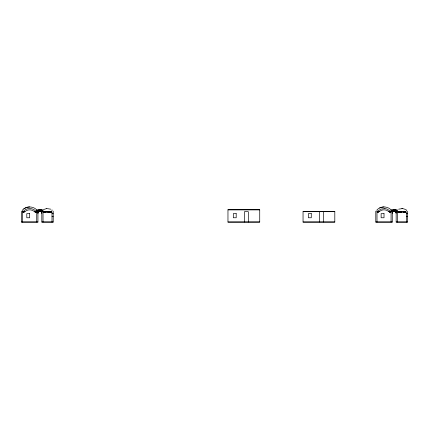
<?xml version="1.0" encoding="UTF-8"?>
<svg xmlns="http://www.w3.org/2000/svg" width="429" height="429" viewBox="0 0 429 429"><rect width="100%" height="100%" fill="white"/><g stroke="black" fill="none" stroke-linecap="round" stroke-linejoin="round"><path stroke-width="0.64" d="M37.934 212.709L37.934 213.1A1.941 1.941 0 0 1 39.859 211.122A1.941 1.941 0 0 1 41.817 213.031A1.941 1.941 0 0 0 39.876 211.106A1.941 1.941 0 0 0 37.934 213.041L38.202 212.098L38.969 211.368M37.94 213.047L38.197 212.119L38.991 211.363M392.712 211.867L393.329 211.363L392.535 212.119L392.272 213.079A1.941 1.941 0 0 1 394.197 211.122A1.941 1.941 0 0 1 396.155 213.031L395.452 211.577M392.685 211.888L392.278 213.041A1.941 1.941 0 0 1 394.213 211.106A1.941 1.941 0 0 1 396.155 213.041L395.887 212.108L395.104 211.358M23.718 211.014C26.807 207.684 32.583 207.684 35.671 211.014M378.056 211.014L380.786 209.148L384.856 208.532M22.978 209.54C26.593 206.076 32.802 206.081 36.417 209.54M377.316 209.54C380.931 206.076 387.14 206.081 390.755 209.54M24.952 211.631L22.662 211.636L24.952 211.631C27.52 209.213 31.869 209.213 34.433 211.631L36.674 211.636L35.693 211.642M379.29 211.631L377 211.636L379.29 211.631C381.858 209.207 386.207 209.213 388.771 211.631L391.012 211.636L390.031 211.642M23.686 208.944L26.089 207.598M43.522 209.54L46.681 208.564M379.585 207.974L380.426 207.598M398.611 209.175L402.686 208.564L405.845 209.54M26.963 207.304L29.692 206.917M381.301 207.304L384.03 206.917M38.798 209.513L41.468 209.706M38.379 209.518L41.377 209.518M393.463 209.406L392.723 209.518L395.806 209.706M39.334 209.39L39.876 209.352L39.125 209.406M46.691 208.564L50.756 209.175M24.18 211.631L24.18 212.205L22.662 212.21L22.662 222.066M51.383 212.216L47.512 212.205M378.517 211.631L378.517 212.205L377 212.21L377 222.066M405.721 212.216L403.201 212.205M36.175 212.216L36.674 212.21L35.065 212.205L35.065 211.631L34.433 211.631M390.513 212.216L391.012 212.21L389.403 212.205L389.403 211.631L388.771 211.631M35.527 211.642L36.218 211.636L35.146 211.631M389.864 211.642L390.556 211.636L389.484 211.631M49.968 211.642L50.67 211.636L49.598 211.642L51.56 211.636L49.78 211.642M37.141 210.553L37.141 211.647L37.8 211.647C38.712 210.21 41.045 210.205 41.956 211.647L42.61 211.647L42.61 210.553M46.096 211.631L44.369 211.636L45.849 211.642M400.434 211.631L397.839 211.636L400.927 211.631M404.118 211.642L405.898 211.636L403.029 211.631M391.479 210.553C391.302 213.315 395.061 208.435 396.294 211.647L396.948 211.647L396.948 210.553M403.936 211.642L405.008 211.636L403.507 211.631M227.965 209.824L259.727 209.824M47.115 211.631L43.468 211.636L45.64 211.642M403.201 211.631L401.169 211.631M37.141 211.647L37.934 211.465A2.515 2.515 0 0 1 41.817 211.465L42.61 211.647M41.2 211.647L41.817 211.647M46.831 211.631L50.102 211.658M391.479 211.647L392.272 211.465A2.515 2.515 0 0 1 396.155 211.465L396.948 211.647M395.538 211.647L396.155 211.647M303.046 211.685L334.808 211.685M400.504 211.631L401.453 211.631M46.166 212.205L43.468 212.21L43.903 212.216M24.18 212.205L22.866 212.216M35.065 212.205L36.728 212.205L36.728 222.018M378.517 212.205L377.204 212.216M389.403 212.205L391.066 212.205L391.066 222.018M401.855 212.205L397.983 212.216M52 213.615L53.212 213.615M406.338 213.615L407.55 213.615M52 216.361L53.212 216.355M406.338 216.355L407.55 216.361M21.45 222.018L37.934 222.018M41.817 222.034L53.212 222.034M227.965 222.034L259.727 222.034M303.046 222.034L334.808 222.034M375.788 222.034L392.272 222.029M396.155 222.029L407.55 222.034M48.691 211.631L50.059 211.631M377.965 211.642L377.525 211.642L378.201 211.642M23.627 211.642L23.187 211.642L23.863 211.642M401.855 208.521L402.681 208.564M394.964 209.406L393.141 209.513L395.715 209.518M384.861 208.532L387.274 209.148L390.009 211.014M395.12 211.374L395.57 211.701M41.216 211.679L40.766 211.358L41.559 212.108L41.817 213.1L41.114 211.577M407.55 211.132L407.55 222.072L396.155 222.072L396.155 210.585M406.338 209.829L406.338 211.052M406.338 222.066L406.338 212.205L397.367 212.205L397.367 222.018M397.367 209.829L397.367 211.191M396.509 209.727L396.509 210.451M396.375 209.856L396.375 210.307M392.272 210.054L392.272 210.403M392.272 210.553L392.272 222.072L375.788 222.072L375.788 211.127M392.047 210.054L392.047 210.473M391.795 209.776L391.795 211.165M391.275 210.071L391.275 211.106M391.221 209.996L391.221 211.17M391.066 209.835L391.066 211.191M377 209.835L377 211.476M323.412 211.626L323.412 222.018M319.53 211.626L319.53 222.018M248.332 222.018L248.332 211.679L244.45 211.679L244.45 222.018M53.212 211.132L53.212 222.072L41.817 222.045L41.817 210.585M52 209.829L52 211.052M52 222.066L52 212.205L43.029 212.205L43.029 222.018M43.029 209.829L43.029 211.191M42.165 209.727L42.165 210.451M42.037 209.856L42.037 210.307M37.934 210.054L37.934 210.403M37.934 210.553L37.934 222.072L21.45 222.072L21.45 211.127M37.704 210.054L37.704 210.473M37.457 209.776L37.457 211.165M36.883 209.996L36.883 211.17M36.728 209.835L36.728 211.191M22.662 209.835L22.662 211.476M259.727 209.76L227.965 209.76L227.965 222.083L259.727 222.045L259.727 209.76M334.808 211.626L303.046 211.626L303.046 222.072L334.808 222.045L334.808 211.626M29.676 213.604L26.796 213.61L26.796 217.766L29.676 217.766L29.676 213.604M236.191 213.604L233.312 213.604L233.312 217.766L236.191 217.766L236.191 213.604M311.272 213.604L308.392 213.604L308.392 217.766L311.272 217.766L311.272 213.604M384.014 213.604L381.134 213.61L381.134 217.766L384.014 217.766L384.014 213.604"/></g></svg>
